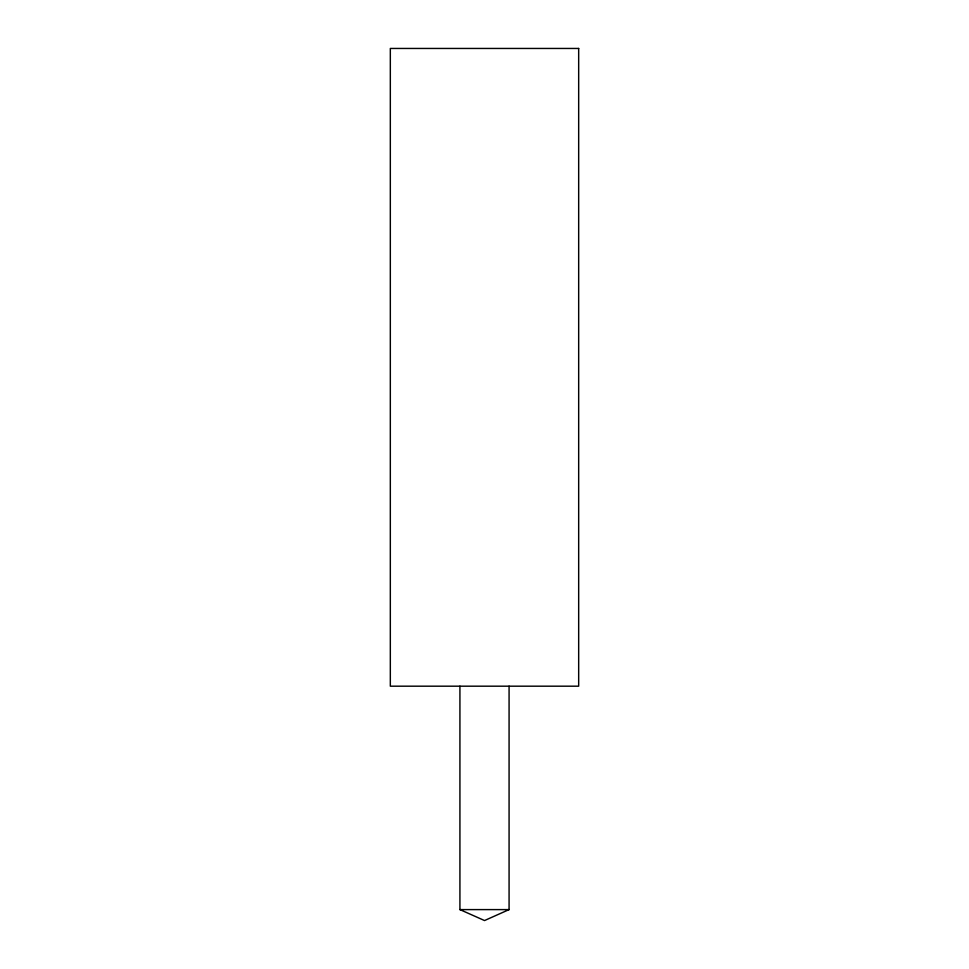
<?xml version="1.0" encoding="UTF-8"?>
<svg xmlns="http://www.w3.org/2000/svg" width="969" height="969" viewBox="0 0 969 969"><rect width="100%" height="100%" fill="white"/><g stroke="black" fill="none" stroke-linecap="round" stroke-linejoin="round"><path stroke-width="1.45" d="M509.076 686.185L509.076 909.6L484.536 920.55L459.924 909.6L459.924 686.185M459.924 909.6L509.076 909.6M578.675 48.45L390.325 48.45L390.325 686.185L578.675 686.185L578.675 48.45"/></g></svg>
